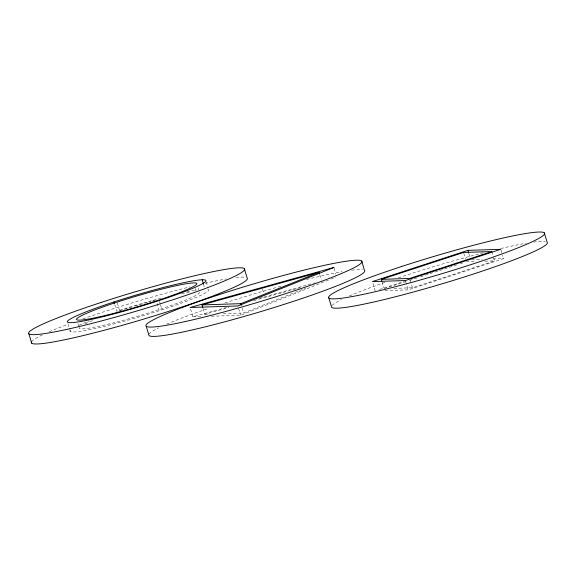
<?xml version="1.0" encoding="UTF-8"?>
<svg xmlns="http://www.w3.org/2000/svg" width="576" height="576" viewBox="0 0 576 576"><rect width="100%" height="100%" fill="white"/><g stroke="black" fill="none" stroke-linecap="round" stroke-linejoin="round"><path stroke-width="0.43" stroke-dasharray="2.88 2.16" d="M223.322 313.639L243.634 312.991L305.993 288M211.435 316.217L240.631 315.288L330.019 279.468M330.854 279.137L335.866 277.128M379.462 289.526L404.179 281.434M384.12 288.677L406.152 281.462M409.543 280.354L417.168 277.862M420.559 276.754L456.991 264.83M460.375 263.722L462.917 262.886M393.869 288.367L412.466 287.77L494.654 260.878L493.387 256.637M384.991 290.606L408.125 289.872L503.575 258.631L502.567 255.24M190.584 309.175L192.859 316.807L226.656 307.404M259.582 298.246L315.043 282.816M203.004 308.29L204.768 314.222L228.859 307.526M253.814 300.586L300.276 287.654M471.542 259.654L482.22 259.315M492.898 258.97L503.575 258.631M466.308 261.778L476.05 261.468M484.913 261.187L494.654 260.878M204.768 314.222L210.067 314.057M192.859 316.807L201.708 316.526M501.048 250.157L502.315 254.398M491.875 251.554L493.135 255.787M468.886 253.75L470.153 257.983M463.781 253.303L465.552 259.236M410.191 280.145L412.466 287.77M405.598 281.39L408.125 289.872M382.104 281.894L383.868 287.827M372.924 283.291L375.199 290.916M334.174 268.315L335.945 274.248M319.766 274.889L321.286 279.979M262.505 289.174L263.772 293.407M242.114 307.901L243.634 312.991M238.608 308.506L240.631 315.288M206.28 282.017L208.051 287.95M203.422 284.011L204.437 287.402M198.115 288.151L198.59 289.75M195.214 288.475L195.926 290.866M159.473 301.356L160.229 303.898M160.481 304.747L162 309.83M157.018 303.271L158.918 309.643M117.324 302.926L119.462 310.097M114.761 304.488L116.784 311.27A72.331 6.055 -16.6 0 1 162.223 297.835M77.89 323.618L78.84 326.808M67.954 323.827L69.466 328.91M69.718 329.76L70.222 331.459M331.963 305.532A112.673 9.425 -16.6 0 1 341.417 299.621M349.294 296.006A112.673 9.425 -16.6 0 1 385.337 282.254M398.39 277.805A112.673 9.425 -16.6 0 1 483.487 252.749M500.76 248.53A112.673 9.425 -16.6 0 1 526.464 243.194M533.542 242.1A112.673 9.425 -16.6 0 1 545.22 241.502M148.918 334.26A112.673 9.425 -16.6 0 1 158.76 327.802M166.637 324.194A112.673 9.425 -16.6 0 1 208.49 308.434M224.87 302.99A112.673 9.425 -16.6 0 1 280.742 286.272M306.554 279.497A112.673 9.425 -16.6 0 1 342.101 271.685M351.742 270.18A112.673 9.425 -16.6 0 1 362.563 269.69M31.579 341.849A112.673 9.425 -16.6 0 1 42.293 334.973M49.291 331.783A112.673 9.425 -16.6 0 1 67.781 324.374M82.908 318.881A112.673 9.425 -16.6 0 1 190.044 286.877M205.157 283.291A112.673 9.425 -16.6 0 1 226.462 278.971M236.03 277.567A112.673 9.425 -16.6 0 1 245.225 277.272M199.303 292.14A62.734 5.249 -16.6 0 1 138.283 316.051A62.734 5.249 -16.6 0 1 79.495 327.391M85.241 323.87A62.734 5.249 -16.6 0 1 92.981 320.486M119.7 310.896A62.734 5.249 -16.6 0 1 134.222 306.317M135.079 306.058A62.734 5.249 -16.6 0 1 150.754 301.507M152.453 301.039A62.734 5.249 -16.6 0 1 155.844 300.11M181.613 293.861A62.734 5.249 -16.6 0 1 191.239 292.147M207.67 289.253A72.331 6.055 -16.6 0 1 138.816 317.03A72.331 6.055 -16.6 0 1 71.323 329.486M78.991 325.318A72.331 6.055 -16.6 0 1 89.179 321.048M186.768 291.924A72.331 6.055 -16.6 0 1 196.855 290.016"/><path stroke-width="0.86" d="M202.752 307.447L201.989 304.898L240.854 303.667L319.01 272.347L319.514 274.039M467.878 250.358L372.42 281.592L405.338 280.548L500.796 249.307L467.878 250.358L468.634 252.9M381.341 279.346L463.529 252.454L491.875 251.554L409.687 278.446L381.341 279.346L381.852 281.045M201.989 304.898L319.01 272.347M544.349 232.884L547.128 242.208A112.673 9.425 -16.6 0 1 446.976 282.341A112.673 9.425 -16.6 0 1 331.646 307.339L328.867 298.015M361.692 261.072L364.471 270.396A112.673 9.425 -16.6 0 1 291.946 301.838L278.316 306.216A112.673 9.425 -16.6 0 1 148.99 335.527L146.21 326.203M244.354 268.661L247.133 277.985A112.673 9.425 -16.6 0 1 139.918 320.227A112.673 9.425 -16.6 0 1 31.579 341.849M240.854 303.667L241.358 305.359M202.162 279.77L203.422 284.011M114.005 301.946A72.331 6.055 -16.6 0 0 91.145 319.442A72.331 6.055 -16.6 0 0 204.682 282.29A72.331 6.055 -16.6 0 0 114.005 301.946L114.509 303.638M28.872 333.792L31.651 343.116M333.922 267.466L237.852 305.964L190.08 307.483L333.922 267.466M101.398 302.342L88.366 306.698A112.673 9.425 -16.6 0 0 34.502 334.642A112.673 9.425 -16.6 0 0 158.198 304.474L171.828 300.103A112.673 9.425 -16.6 0 0 238.716 267.811A112.673 9.425 -16.6 0 0 101.398 302.342M218.736 294.761L205.711 299.11A112.673 9.425 -16.6 0 0 151.841 327.053A112.673 9.425 -16.6 0 0 275.537 296.885L289.166 292.514A112.673 9.425 -16.6 0 0 356.062 260.222A112.673 9.425 -16.6 0 0 218.736 294.761M401.393 266.573L388.368 270.922A112.673 9.425 -16.6 0 0 334.498 298.865A112.673 9.425 -16.6 0 0 458.194 268.697L471.823 264.326A112.673 9.425 -16.6 0 0 538.718 232.034A112.673 9.425 -16.6 0 0 401.393 266.573M97.265 317.304A62.734 5.249 -16.6 0 0 195.739 285.077A62.734 5.249 -16.6 0 0 117.086 302.126A62.734 5.249 -16.6 0 0 97.265 317.304"/></g></svg>
